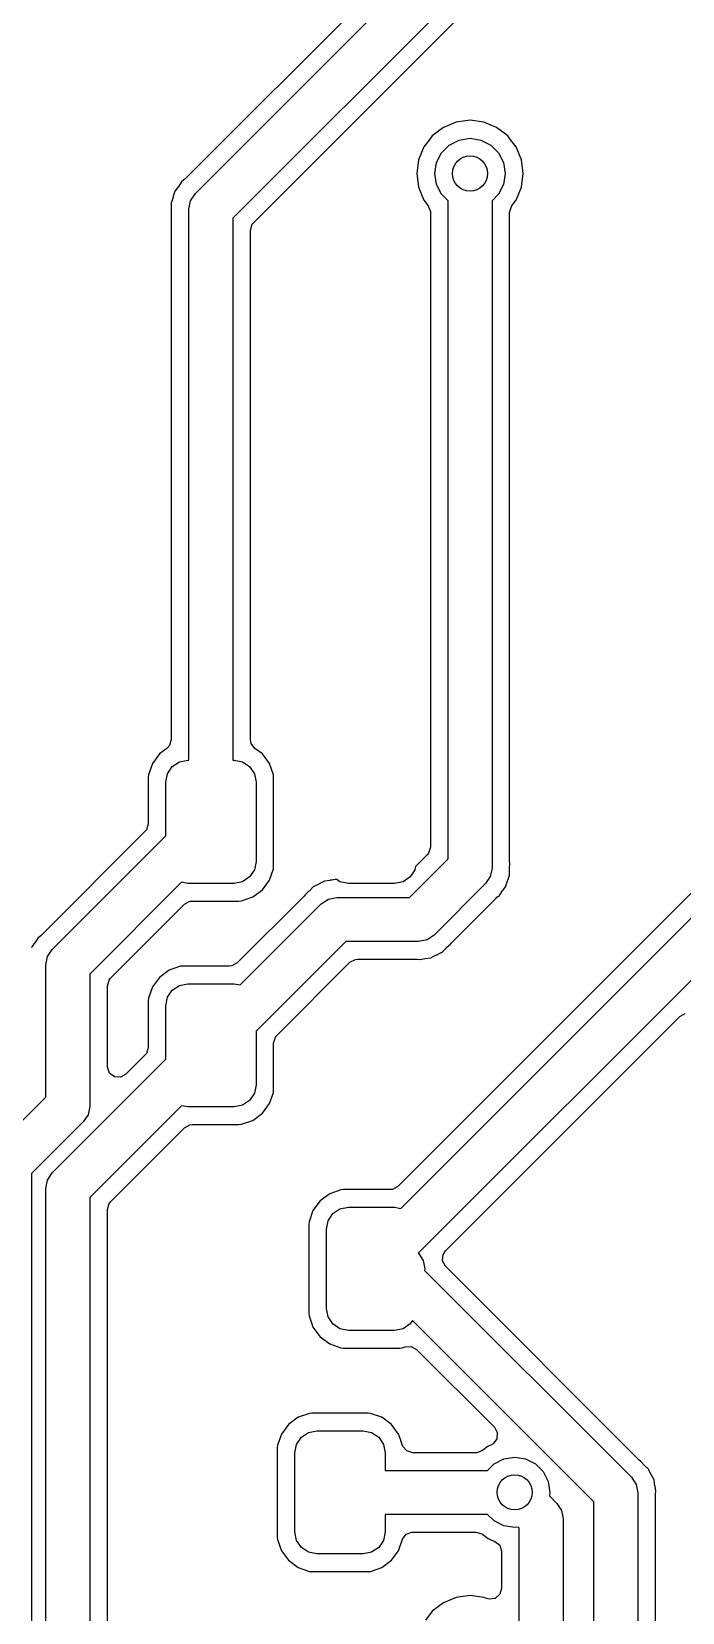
# Model space of a CAD drawing. Extents: x -3.95 to 1.03, y -1.83 to 1.03.
# Drawn here: x -3.516 to -3.225, y -0.854 to -0.147 of the extents above; entities that cross this region are included whole.
import ezdxf

# ---------------------------------------------------------------- set-up
doc = ezdxf.new("R2010")
doc.units = 0
doc.header["$MEASUREMENT"] = 0
doc.layers.add('BLACK', color=7, linetype='CONTINUOUS')

msp = doc.modelspace()

# ---------------------------------------------------------------- linework, layer by layer
at = {"layer": 'BLACK', "linetype": 'CONTINUOUS'}
for p, q in [((-3.44288, -0.21896), (-3.06157, 0.16235)), ((-3.05053, 0.14555), (-3.42608, -0.23)), ((-3.41676, -0.23184), (-3.27992, -0.095)), ((-3.35317, -0.11809), (-3.44757, -0.21249)), ((-3.33192, -0.18935), (-3.33686, -0.19314)), ((-3.32617, -0.18697), (-3.33192, -0.18935)), ((-3.32, -0.18615), (-3.32617, -0.18697)), ((-3.31383, -0.18697), (-3.32, -0.18615)), ((-3.30808, -0.18935), (-3.31383, -0.18697)), ((-3.30314, -0.19314), (-3.30808, -0.18935)), ((-3.33829, -0.195), (-3.34065, -0.19808)), ((-3.33686, -0.19314), (-3.33829, -0.195)), ((-3.33274, -0.20074), (-3.32926, -0.19726)), ((-3.32926, -0.19726), (-3.32487, -0.19502)), ((-3.32487, -0.19502), (-3.32, -0.19425)), ((-3.32, -0.19425), (-3.31513, -0.19502)), ((-3.31513, -0.19502), (-3.31074, -0.19726)), ((-3.31074, -0.19726), (-3.30726, -0.20074)), ((-3.30171, -0.195), (-3.30314, -0.19314)), ((-3.29935, -0.19808), (-3.30171, -0.195)), ((-3.34303, -0.20383), (-3.34385, -0.21)), ((-3.34065, -0.19808), (-3.34303, -0.20383)), ((-3.33498, -0.20513), (-3.33274, -0.20074)), ((-3.30726, -0.20074), (-3.30502, -0.20513)), ((-3.29697, -0.20383), (-3.29935, -0.19808)), ((-3.29615, -0.21), (-3.29697, -0.20383)), ((-3.34385, -0.21), (-3.34303, -0.21617)), ((-3.33575, -0.21), (-3.33498, -0.20513)), ((-3.33498, -0.21487), (-3.33575, -0.21)), ((-3.30502, -0.20513), (-3.30425, -0.21)), ((-3.30425, -0.21), (-3.30502, -0.21487)), ((-3.29697, -0.21617), (-3.29615, -0.21)), ((-3.45215, -0.21835), (-3.45275, -0.22029)), ((-3.45209, -0.21814), (-3.45215, -0.21835)), ((-3.45202, -0.21792), (-3.45209, -0.21814)), ((-3.45209, -0.21814), (-3.45209, -0.21814)), ((-3.45192, -0.21774), (-3.45202, -0.21792)), ((-3.45045, -0.21573), (-3.45192, -0.21774)), ((-3.45034, -0.21558), (-3.45045, -0.21573)), ((-3.44907, -0.21372), (-3.45034, -0.21558)), ((-3.44798, -0.21285), (-3.44907, -0.21372)), ((-3.44757, -0.21249), (-3.44798, -0.21285)), ((-3.44502, -0.22216), (-3.44288, -0.21896)), ((-3.44288, -0.21896), (-3.44288, -0.21896)), ((-3.34303, -0.21617), (-3.34065, -0.22192)), ((-3.33274, -0.21926), (-3.33498, -0.21487)), ((-3.30502, -0.21487), (-3.30726, -0.21926)), ((-3.29935, -0.22192), (-3.29697, -0.21617)), ((-3.45366, -0.22568), (-3.45376, -0.22817)), ((-3.45363, -0.22282), (-3.45366, -0.22301)), ((-3.45366, -0.22301), (-3.45366, -0.2255)), ((-3.45366, -0.2255), (-3.45366, -0.22568)), ((-3.45285, -0.22059), (-3.45363, -0.22282)), ((-3.45281, -0.22047), (-3.45285, -0.22059)), ((-3.45275, -0.22029), (-3.45281, -0.22047)), ((-3.44577, -0.22592), (-3.44502, -0.22216)), ((-3.44577, -0.47244), (-3.44577, -0.22592)), ((-3.34065, -0.22192), (-3.33876, -0.22439)), ((-3.33876, -0.22439), (-3.33875, -0.22441)), ((-3.33875, -0.22441), (-3.33775, -0.22697)), ((-3.32984, -0.22215), (-3.33274, -0.21926)), ((-3.32984, -0.51665), (-3.32984, -0.22215)), ((-3.30726, -0.21926), (-3.31016, -0.22215)), ((-3.31016, -0.22215), (-3.31016, -0.52072)), ((-3.30226, -0.22738), (-3.30149, -0.22474)), ((-3.30149, -0.22474), (-3.30125, -0.22441)), ((-3.30125, -0.22441), (-3.30019, -0.22301)), ((-3.30019, -0.22301), (-3.29935, -0.22192)), ((-3.29935, -0.22192), (-3.29935, -0.22192)), ((-3.29935, -0.22192), (-3.29935, -0.22192)), ((-3.45376, -0.22817), (-3.45366, -0.2289)), ((-3.45366, -0.2289), (-3.45366, -0.35364)), ((-3.42608, -0.23), (-3.42608, -0.47244)), ((-3.41819, -0.23529), (-3.41741, -0.23266)), ((-3.41741, -0.23266), (-3.41676, -0.23184)), ((-3.33775, -0.22697), (-3.33774, -0.22738)), ((-3.33774, -0.22738), (-3.33774, -0.51136)), ((-3.30226, -0.295), (-3.30226, -0.22738)), ((-3.41819, -0.46324), (-3.41819, -0.23529)), ((-3.30226, -0.51775), (-3.30226, -0.295)), ((-3.45366, -0.35364), (-3.45366, -0.46324)), ((-3.12872, -0.43956), (-3.35227, -0.66312)), ((-3.35098, -0.67299), (-3.12103, -0.44304)), ((-3.45444, -0.46588), (-3.45564, -0.46717)), ((-3.45366, -0.46324), (-3.45444, -0.46588)), ((-3.41787, -0.46498), (-3.41819, -0.46324)), ((-3.41621, -0.46717), (-3.41787, -0.46498)), ((-3.11, -0.45984), (-3.34313, -0.69298)), ((-3.45894, -0.4696), (-3.46212, -0.4739)), ((-3.45564, -0.46717), (-3.45894, -0.4696)), ((-3.45322, -0.47532), (-3.45003, -0.47319)), ((-3.45003, -0.47319), (-3.44626, -0.47244)), ((-3.44626, -0.47244), (-3.44577, -0.47244)), ((-3.42608, -0.47244), (-3.42559, -0.47244)), ((-3.42559, -0.47244), (-3.42182, -0.47319)), ((-3.42182, -0.47319), (-3.41863, -0.47532)), ((-3.41291, -0.4696), (-3.41621, -0.46717)), ((-3.40973, -0.4739), (-3.41291, -0.4696)), ((-3.46388, -0.47895), (-3.464, -0.48015)), ((-3.464, -0.48015), (-3.464, -0.50097)), ((-3.46212, -0.4739), (-3.46388, -0.47895)), ((-3.46212, -0.4739), (-3.46212, -0.4739)), ((-3.4561, -0.48228), (-3.45535, -0.47852)), ((-3.45535, -0.47852), (-3.45322, -0.47532)), ((-3.41863, -0.47532), (-3.4165, -0.47852)), ((-3.4165, -0.47852), (-3.41575, -0.48228)), ((-3.40797, -0.47895), (-3.40973, -0.4739)), ((-3.40786, -0.48003), (-3.40797, -0.47895)), ((-3.40785, -0.48015), (-3.40786, -0.48003)), ((-3.40786, -0.48003), (-3.40786, -0.48003)), ((-3.40785, -0.51985), (-3.40785, -0.48015)), ((-3.4561, -0.50626), (-3.4561, -0.48228)), ((-3.41575, -0.48228), (-3.41575, -0.51772)), ((-3.464, -0.50097), (-3.46477, -0.5036)), ((-3.46543, -0.50442), (-3.51164, -0.55063)), ((-3.50696, -0.55712), (-3.4561, -0.50626)), ((-3.46477, -0.5036), (-3.46543, -0.50442)), ((-3.33917, -0.51481), (-3.34435, -0.51999)), ((-3.33851, -0.51399), (-3.33917, -0.51481)), ((-3.33774, -0.51136), (-3.33851, -0.51399)), ((-3.4165, -0.52148), (-3.41863, -0.52468)), ((-3.41575, -0.51772), (-3.4165, -0.52148)), ((-3.40973, -0.5261), (-3.40797, -0.52105)), ((-3.40797, -0.52105), (-3.40786, -0.51997)), ((-3.40786, -0.51997), (-3.40785, -0.51985)), ((-3.40786, -0.51997), (-3.40786, -0.51997)), ((-3.34705, -0.53386), (-3.32984, -0.51665)), ((-3.34465, -0.52148), (-3.34678, -0.52468)), ((-3.34435, -0.51999), (-3.34465, -0.52148)), ((-3.31016, -0.52072), (-3.31091, -0.52449)), ((-3.30217, -0.51848), (-3.30226, -0.51775)), ((-3.30226, -0.52096), (-3.30217, -0.51848)), ((-3.30226, -0.52115), (-3.30226, -0.52096)), ((-3.30226, -0.52363), (-3.30226, -0.52115)), ((-3.44902, -0.52701), (-3.49016, -0.56815)), ((-3.44626, -0.52756), (-3.44902, -0.52701)), ((-3.42559, -0.52756), (-3.44626, -0.52756)), ((-3.42182, -0.52681), (-3.42559, -0.52756)), ((-3.41863, -0.52468), (-3.42182, -0.52681)), ((-3.41291, -0.5304), (-3.40973, -0.5261)), ((-3.39011, -0.5291), (-3.39187, -0.53086)), ((-3.38994, -0.52898), (-3.39011, -0.5291)), ((-3.3877, -0.5279), (-3.38994, -0.52898)), ((-3.38754, -0.52782), (-3.3877, -0.5279)), ((-3.38534, -0.52666), (-3.38754, -0.52782)), ((-3.38515, -0.5266), (-3.38534, -0.52666)), ((-3.38491, -0.52656), (-3.38515, -0.5266)), ((-3.38269, -0.52623), (-3.38491, -0.52656)), ((-3.38491, -0.52656), (-3.38491, -0.52656)), ((-3.38251, -0.52619), (-3.38269, -0.52623)), ((-3.38186, -0.52607), (-3.38251, -0.52619)), ((-3.3803, -0.52578), (-3.38186, -0.52607)), ((-3.37961, -0.52585), (-3.3803, -0.52578)), ((-3.37818, -0.52681), (-3.37961, -0.52585)), ((-3.37441, -0.52756), (-3.37818, -0.52681)), ((-3.35374, -0.52756), (-3.37441, -0.52756)), ((-3.34997, -0.52681), (-3.35374, -0.52756)), ((-3.34678, -0.52468), (-3.34997, -0.52681)), ((-3.31304, -0.52768), (-3.33602, -0.55066)), ((-3.31091, -0.52449), (-3.31304, -0.52768)), ((-3.30548, -0.53092), (-3.304, -0.52891)), ((-3.304, -0.52891), (-3.30391, -0.52873)), ((-3.30391, -0.52873), (-3.30318, -0.52636)), ((-3.30318, -0.52636), (-3.30312, -0.52618)), ((-3.30312, -0.52618), (-3.3023, -0.52384)), ((-3.3023, -0.52384), (-3.30226, -0.52363)), ((-3.48083, -0.56999), (-3.44773, -0.53688)), ((-3.44773, -0.53688), (-3.44531, -0.53556)), ((-3.44531, -0.53556), (-3.44427, -0.53545)), ((-3.44427, -0.53545), (-3.42357, -0.53545)), ((-3.39427, -0.53326), (-3.42413, -0.56312)), ((-3.42357, -0.53545), (-3.42345, -0.53545)), ((-3.42345, -0.53545), (-3.42226, -0.53534)), ((-3.42283, -0.57299), (-3.38659, -0.53674)), ((-3.42226, -0.53534), (-3.41721, -0.53358)), ((-3.41721, -0.53357), (-3.41291, -0.5304)), ((-3.41721, -0.53358), (-3.41721, -0.53357)), ((-3.39382, -0.53268), (-3.39427, -0.53326)), ((-3.39365, -0.53252), (-3.39382, -0.53268)), ((-3.39208, -0.53106), (-3.39365, -0.53252)), ((-3.39365, -0.53252), (-3.39365, -0.53252)), ((-3.392, -0.53099), (-3.39208, -0.53106)), ((-3.39187, -0.53086), (-3.392, -0.53099)), ((-3.38659, -0.53674), (-3.38339, -0.53461)), ((-3.38659, -0.53674), (-3.38659, -0.53674)), ((-3.38339, -0.53461), (-3.37963, -0.53386)), ((-3.37963, -0.53386), (-3.34705, -0.53386)), ((-3.32833, -0.55414), (-3.30836, -0.53416)), ((-3.30836, -0.53416), (-3.30795, -0.5338)), ((-3.30795, -0.5338), (-3.30728, -0.53326)), ((-3.30728, -0.53326), (-3.30685, -0.53292)), ((-3.30685, -0.53292), (-3.30558, -0.53106)), ((-3.30558, -0.53106), (-3.30548, -0.53092)), ((-3.51205, -0.551), (-3.51315, -0.55188)), ((-3.51164, -0.55063), (-3.51205, -0.551)), ((-3.33602, -0.55066), (-3.33921, -0.55279)), ((-3.51609, -0.55607), (-3.51616, -0.55629)), ((-3.516, -0.55588), (-3.51609, -0.55607)), ((-3.51452, -0.55388), (-3.516, -0.55588)), ((-3.51442, -0.55373), (-3.51452, -0.55388)), ((-3.51315, -0.55188), (-3.51442, -0.55373)), ((-3.50909, -0.56031), (-3.50696, -0.55712)), ((-3.50696, -0.55712), (-3.50696, -0.55712)), ((-3.37555, -0.55354), (-3.41575, -0.59374)), ((-3.34298, -0.55354), (-3.37555, -0.55354)), ((-3.33921, -0.55279), (-3.34298, -0.55354)), ((-3.3349, -0.5595), (-3.33287, -0.55852)), ((-3.33287, -0.55852), (-3.33266, -0.55842)), ((-3.33266, -0.55842), (-3.33249, -0.5583)), ((-3.33249, -0.5583), (-3.33073, -0.55654)), ((-3.33073, -0.55654), (-3.3306, -0.55641)), ((-3.3306, -0.55641), (-3.33017, -0.55601)), ((-3.33017, -0.55601), (-3.32895, -0.55488)), ((-3.32895, -0.55488), (-3.32878, -0.55472)), ((-3.32895, -0.55488), (-3.32895, -0.55488)), ((-3.32878, -0.55472), (-3.32833, -0.55414)), ((-3.50984, -0.56407), (-3.50909, -0.56031)), ((-3.50984, -0.62325), (-3.50984, -0.56407)), ((-3.44959, -0.56466), (-3.45464, -0.56642)), ((-3.44851, -0.56456), (-3.44959, -0.56466)), ((-3.4484, -0.56455), (-3.44851, -0.56456)), ((-3.44851, -0.56456), (-3.44851, -0.56456)), ((-3.42758, -0.56455), (-3.4484, -0.56455)), ((-3.42654, -0.56444), (-3.42758, -0.56455)), ((-3.42413, -0.56312), (-3.42654, -0.56444)), ((-3.40642, -0.59558), (-3.37371, -0.56287)), ((-3.37371, -0.56287), (-3.37129, -0.56155)), ((-3.37129, -0.56155), (-3.37026, -0.56144)), ((-3.37026, -0.56144), (-3.34425, -0.56144)), ((-3.34425, -0.56144), (-3.3437, -0.56147)), ((-3.3437, -0.56147), (-3.34231, -0.56163)), ((-3.34231, -0.56163), (-3.34009, -0.56121)), ((-3.34231, -0.56163), (-3.34231, -0.56163)), ((-3.34231, -0.56163), (-3.34231, -0.56163)), ((-3.34009, -0.56121), (-3.33992, -0.56118)), ((-3.33992, -0.56118), (-3.33769, -0.56084)), ((-3.33769, -0.56084), (-3.33746, -0.5608)), ((-3.33769, -0.56084), (-3.33769, -0.56084)), ((-3.33746, -0.5608), (-3.33726, -0.56074)), ((-3.33726, -0.56074), (-3.33705, -0.56063)), ((-3.33705, -0.56063), (-3.33506, -0.55958)), ((-3.33705, -0.56063), (-3.33705, -0.56063)), ((-3.33506, -0.55958), (-3.3349, -0.5595)), ((-3.49016, -0.56815), (-3.49016, -0.62733)), ((-3.48226, -0.57344), (-3.48149, -0.5708)), ((-3.48149, -0.5708), (-3.48083, -0.56999)), ((-3.45894, -0.5696), (-3.46212, -0.5739)), ((-3.45464, -0.56642), (-3.45894, -0.5696)), ((-3.45003, -0.57319), (-3.44626, -0.57244)), ((-3.44626, -0.57244), (-3.42559, -0.57244)), ((-3.42559, -0.57244), (-3.42283, -0.57299)), ((-3.48226, -0.60947), (-3.48226, -0.57344)), ((-3.46388, -0.57895), (-3.464, -0.58015)), ((-3.46212, -0.5739), (-3.46388, -0.57895)), ((-3.46212, -0.5739), (-3.46212, -0.5739)), ((-3.4561, -0.58228), (-3.45535, -0.57852)), ((-3.45535, -0.57852), (-3.45322, -0.57532)), ((-3.45322, -0.57532), (-3.45003, -0.57319)), ((-3.464, -0.58015), (-3.464, -0.59201)), ((-3.4561, -0.60626), (-3.4561, -0.58228)), ((-3.22611, -0.58712), (-3.22369, -0.5858)), ((-3.464, -0.59201), (-3.464, -0.60097)), ((-3.41575, -0.59374), (-3.41575, -0.61772)), ((-3.27886, -0.63987), (-3.22611, -0.58712)), ((-3.464, -0.60097), (-3.46477, -0.6036)), ((-3.40785, -0.59903), (-3.40708, -0.5964)), ((-3.40785, -0.61985), (-3.40785, -0.59903)), ((-3.40708, -0.5964), (-3.40642, -0.59558)), ((-3.50696, -0.65712), (-3.4561, -0.60626)), ((-3.46543, -0.60442), (-3.47393, -0.61292)), ((-3.46477, -0.6036), (-3.46543, -0.60442)), ((-3.48225, -0.60982), (-3.48226, -0.60947)), ((-3.48129, -0.6124), (-3.48225, -0.60982)), ((-3.47909, -0.61404), (-3.48129, -0.6124)), ((-3.47634, -0.61424), (-3.47909, -0.61404)), ((-3.47393, -0.61292), (-3.47634, -0.61424)), ((-3.4165, -0.62148), (-3.41863, -0.62468)), ((-3.41575, -0.61772), (-3.4165, -0.62148)), ((-3.40973, -0.6261), (-3.40797, -0.62105)), ((-3.40797, -0.62105), (-3.40786, -0.61997)), ((-3.40786, -0.61997), (-3.40785, -0.61985)), ((-3.40786, -0.61997), (-3.40786, -0.61997)), ((-3.53294, -0.64635), (-3.50984, -0.62325)), ((-3.49016, -0.62733), (-3.49091, -0.63109)), ((-3.44902, -0.62701), (-3.49016, -0.66815)), ((-3.49016, -0.62733), (-3.49016, -0.62733)), ((-3.44626, -0.62756), (-3.44902, -0.62701)), ((-3.42559, -0.62756), (-3.44626, -0.62756)), ((-3.42182, -0.62681), (-3.42559, -0.62756)), ((-3.41863, -0.62468), (-3.42182, -0.62681)), ((-3.41291, -0.6304), (-3.40973, -0.6261)), ((-3.49304, -0.63429), (-3.51614, -0.65739)), ((-3.49091, -0.63109), (-3.49304, -0.63429)), ((-3.44773, -0.63688), (-3.44531, -0.63556)), ((-3.44531, -0.63556), (-3.44427, -0.63545)), ((-3.44427, -0.63545), (-3.42357, -0.63545)), ((-3.42357, -0.63545), (-3.42345, -0.63545)), ((-3.42345, -0.63545), (-3.42226, -0.63534)), ((-3.42226, -0.63534), (-3.41721, -0.63357)), ((-3.41721, -0.63357), (-3.41291, -0.6304)), ((-3.41721, -0.63357), (-3.41721, -0.63357)), ((-3.48083, -0.66999), (-3.44773, -0.63688)), ((-3.33095, -0.69196), (-3.27886, -0.63987)), ((-3.51614, -0.65739), (-3.51614, -0.95098)), ((-3.50909, -0.66031), (-3.50696, -0.65712)), ((-3.50696, -0.65712), (-3.50696, -0.65712)), ((-3.50984, -0.66407), (-3.50909, -0.66031)), ((-3.50984, -0.97017), (-3.50984, -0.66407)), ((-3.37774, -0.66466), (-3.38279, -0.66643)), ((-3.37666, -0.66456), (-3.37774, -0.66466)), ((-3.37655, -0.66455), (-3.37666, -0.66456)), ((-3.37666, -0.66456), (-3.37666, -0.66456)), ((-3.35573, -0.66455), (-3.37655, -0.66455)), ((-3.35469, -0.66444), (-3.35573, -0.66455)), ((-3.35227, -0.66312), (-3.35469, -0.66444)), ((-3.49016, -0.66815), (-3.49016, -0.975)), ((-3.48226, -0.67344), (-3.48149, -0.6708)), ((-3.48149, -0.6708), (-3.48083, -0.66999)), ((-3.38709, -0.6696), (-3.39027, -0.6739)), ((-3.38279, -0.66643), (-3.38709, -0.6696)), ((-3.48226, -0.91237), (-3.48226, -0.67344)), ((-3.39027, -0.6739), (-3.39203, -0.67895)), ((-3.39027, -0.6739), (-3.39027, -0.6739)), ((-3.38425, -0.68228), (-3.3835, -0.67852)), ((-3.3835, -0.67852), (-3.38137, -0.67532)), ((-3.38137, -0.67532), (-3.37818, -0.67319)), ((-3.37818, -0.67319), (-3.37441, -0.67244)), ((-3.37441, -0.67244), (-3.35374, -0.67244)), ((-3.35374, -0.67244), (-3.35098, -0.67299)), ((-3.39203, -0.67895), (-3.39215, -0.68015)), ((-3.39215, -0.68015), (-3.39215, -0.71985)), ((-3.38425, -0.71772), (-3.38425, -0.68228)), ((-3.34313, -0.69298), (-3.34304, -0.69304)), ((-3.34304, -0.69304), (-3.34091, -0.69623)), ((-3.33208, -0.69371), (-3.33095, -0.69196)), ((-3.34091, -0.69623), (-3.34016, -0.7)), ((-3.34016, -0.7), (-3.34029, -0.70069)), ((-3.33227, -0.69645), (-3.33208, -0.69371)), ((-3.33095, -0.69886), (-3.33227, -0.69645)), ((-3.24429, -0.78553), (-3.33095, -0.69886)), ((-3.34029, -0.70069), (-3.24776, -0.79322)), ((-3.39215, -0.71985), (-3.39203, -0.72105)), ((-3.39203, -0.72105), (-3.39079, -0.72462)), ((-3.3835, -0.72148), (-3.38425, -0.71772)), ((-3.39079, -0.72462), (-3.39027, -0.7261)), ((-3.39027, -0.7261), (-3.38709, -0.7304)), ((-3.38137, -0.72468), (-3.3835, -0.72148)), ((-3.37818, -0.72681), (-3.38137, -0.72468)), ((-3.37441, -0.72756), (-3.37818, -0.72681)), ((-3.35374, -0.72756), (-3.37441, -0.72756)), ((-3.34997, -0.72681), (-3.35374, -0.72756)), ((-3.34678, -0.72468), (-3.34997, -0.72681)), ((-3.34572, -0.7231), (-3.34678, -0.72468)), ((-3.26457, -0.80425), (-3.34572, -0.7231)), ((-3.38709, -0.7304), (-3.38279, -0.73357)), ((-3.38279, -0.73357), (-3.38279, -0.73357)), ((-3.38279, -0.73357), (-3.38279, -0.73357)), ((-3.38279, -0.73357), (-3.37774, -0.73534)), ((-3.37774, -0.73534), (-3.37655, -0.73545)), ((-3.37655, -0.73545), (-3.37643, -0.73545)), ((-3.37643, -0.73545), (-3.35172, -0.73545)), ((-3.35172, -0.73545), (-3.3516, -0.73545)), ((-3.3516, -0.73545), (-3.35041, -0.73534)), ((-3.35041, -0.73534), (-3.34903, -0.73486)), ((-3.34903, -0.73486), (-3.34629, -0.73472)), ((-3.34629, -0.73472), (-3.34397, -0.73602)), ((-3.34397, -0.73602), (-3.30911, -0.77088)), ((-3.40117, -0.7696), (-3.40434, -0.7739)), ((-3.39687, -0.76643), (-3.40117, -0.7696)), ((-3.39182, -0.76466), (-3.39687, -0.76643)), ((-3.39073, -0.76456), (-3.39182, -0.76466)), ((-3.39062, -0.76455), (-3.39073, -0.76456)), ((-3.39073, -0.76456), (-3.39073, -0.76456)), ((-3.36568, -0.76455), (-3.39062, -0.76455)), ((-3.36557, -0.76456), (-3.36568, -0.76455)), ((-3.36556, -0.76456), (-3.36557, -0.76456)), ((-3.36448, -0.76466), (-3.36556, -0.76456)), ((-3.35943, -0.76643), (-3.36448, -0.76466)), ((-3.35513, -0.7696), (-3.35943, -0.76643)), ((-3.35196, -0.7739), (-3.35513, -0.7696)), ((-3.40434, -0.7739), (-3.40611, -0.77895)), ((-3.40434, -0.7739), (-3.40434, -0.7739)), ((-3.39758, -0.77852), (-3.39544, -0.77532)), ((-3.39544, -0.77532), (-3.39225, -0.77319)), ((-3.39225, -0.77319), (-3.38848, -0.77244)), ((-3.38848, -0.77244), (-3.36781, -0.77244)), ((-3.36781, -0.77244), (-3.36405, -0.77319)), ((-3.36405, -0.77319), (-3.36086, -0.77532)), ((-3.36086, -0.77532), (-3.35872, -0.77852)), ((-3.35101, -0.7766), (-3.35196, -0.7739)), ((-3.35044, -0.77824), (-3.35101, -0.7766)), ((-3.30799, -0.77604), (-3.30963, -0.77824)), ((-3.30911, -0.77088), (-3.30779, -0.77329)), ((-3.30779, -0.77329), (-3.30799, -0.77604)), ((-3.40611, -0.77895), (-3.40622, -0.78015)), ((-3.40622, -0.78015), (-3.40622, -0.81985)), ((-3.39833, -0.78228), (-3.39758, -0.77852)), ((-3.39833, -0.81772), (-3.39833, -0.78228)), ((-3.35872, -0.77852), (-3.35797, -0.78228)), ((-3.35797, -0.78228), (-3.35797, -0.79016)), ((-3.35018, -0.77899), (-3.35044, -0.77824)), ((-3.35001, -0.77941), (-3.35018, -0.77899)), ((-3.34821, -0.78149), (-3.35001, -0.77941)), ((-3.34557, -0.78226), (-3.34821, -0.78149)), ((-3.31738, -0.78226), (-3.34557, -0.78226)), ((-3.31697, -0.78225), (-3.31738, -0.78226)), ((-3.31441, -0.78126), (-3.31697, -0.78225)), ((-3.31192, -0.77935), (-3.31441, -0.78126)), ((-3.31069, -0.77884), (-3.31192, -0.77935)), ((-3.31192, -0.77935), (-3.31192, -0.77935)), ((-3.31192, -0.77935), (-3.31192, -0.77935)), ((-3.30963, -0.77824), (-3.31069, -0.77884)), ((-3.30487, -0.78502), (-3.3, -0.78425)), ((-3.3, -0.78425), (-3.29513, -0.78502)), ((-3.35797, -0.79016), (-3.31215, -0.79016)), ((-3.31215, -0.79016), (-3.30926, -0.78726)), ((-3.30926, -0.78726), (-3.30487, -0.78502)), ((-3.29513, -0.78502), (-3.29074, -0.78726)), ((-3.29074, -0.78726), (-3.28726, -0.79074)), ((-3.28726, -0.79074), (-3.28502, -0.79513)), ((-3.2437, -0.78598), (-3.24429, -0.78553)), ((-3.24201, -0.7878), (-3.2437, -0.78598)), ((-3.24188, -0.78793), (-3.24201, -0.7878)), ((-3.24013, -0.78969), (-3.24188, -0.78793)), ((-3.24001, -0.78986), (-3.24013, -0.78969)), ((-3.23893, -0.7921), (-3.24001, -0.78986)), ((-3.28502, -0.79513), (-3.28425, -0.8)), ((-3.24776, -0.79322), (-3.24776, -0.79322)), ((-3.24776, -0.79322), (-3.24563, -0.79641)), ((-3.24563, -0.79641), (-3.24488, -0.80018)), ((-3.23885, -0.79226), (-3.23893, -0.7921)), ((-3.23768, -0.79446), (-3.23885, -0.79226)), ((-3.23762, -0.79466), (-3.23768, -0.79446)), ((-3.23725, -0.79712), (-3.23762, -0.79466)), ((-3.23722, -0.79729), (-3.23725, -0.79712)), ((-3.2368, -0.79951), (-3.23722, -0.79729)), ((-3.28425, -0.8), (-3.2845, -0.80158)), ((-3.2845, -0.80158), (-3.28115, -0.80493)), ((-3.28115, -0.80493), (-3.28115, -0.80493)), ((-3.28115, -0.80493), (-3.27902, -0.80812)), ((-3.26457, -1.15512), (-3.26457, -0.80425)), ((-3.24488, -0.80018), (-3.24488, -1.15512)), ((-3.23699, -0.80145), (-3.23696, -0.8009)), ((-3.23699, -0.97267), (-3.23699, -0.80145)), ((-3.23696, -0.8009), (-3.2368, -0.79951)), ((-3.31215, -0.80984), (-3.35797, -0.80984)), ((-3.35797, -0.80984), (-3.35797, -0.81772)), ((-3.30926, -0.81274), (-3.31215, -0.80984)), ((-3.30487, -0.81498), (-3.30926, -0.81274)), ((-3.27902, -0.80812), (-3.27827, -0.81189)), ((-3.27827, -0.81189), (-3.27827, -0.88811)), ((-3.40622, -0.81985), (-3.40611, -0.82105)), ((-3.39758, -0.82148), (-3.39833, -0.81772)), ((-3.35797, -0.81772), (-3.35872, -0.82148)), ((-3.35018, -0.82101), (-3.34857, -0.81877)), ((-3.34857, -0.81877), (-3.34601, -0.81776)), ((-3.34601, -0.81776), (-3.34557, -0.81774)), ((-3.34557, -0.81774), (-3.31738, -0.81774)), ((-3.31738, -0.81774), (-3.31474, -0.81851)), ((-3.31474, -0.81851), (-3.31441, -0.81874)), ((-3.31441, -0.81874), (-3.31192, -0.82065)), ((-3.3, -0.81575), (-3.30487, -0.81498)), ((-3.29842, -0.8155), (-3.3, -0.81575)), ((-3.29795, -0.81597), (-3.29842, -0.8155)), ((-3.29795, -0.88403), (-3.29795, -0.81597)), ((-3.40611, -0.82105), (-3.4052, -0.82365)), ((-3.4052, -0.82365), (-3.40434, -0.8261)), ((-3.40434, -0.8261), (-3.40117, -0.8304)), ((-3.39544, -0.82468), (-3.39758, -0.82148)), ((-3.39225, -0.82681), (-3.39544, -0.82468)), ((-3.38848, -0.82756), (-3.39225, -0.82681)), ((-3.36405, -0.82681), (-3.36781, -0.82756)), ((-3.36086, -0.82468), (-3.36405, -0.82681)), ((-3.35872, -0.82148), (-3.36086, -0.82468)), ((-3.35513, -0.8304), (-3.35196, -0.8261)), ((-3.35196, -0.8261), (-3.35018, -0.82101)), ((-3.31192, -0.82065), (-3.31096, -0.82105)), ((-3.31096, -0.82105), (-3.30886, -0.82192)), ((-3.30886, -0.82192), (-3.30672, -0.82365)), ((-3.30672, -0.82365), (-3.30585, -0.82626)), ((-3.30585, -0.82626), (-3.30585, -0.82643)), ((-3.30585, -0.82643), (-3.30585, -0.84297)), ((-3.40117, -0.8304), (-3.39687, -0.83357)), ((-3.39687, -0.83357), (-3.39687, -0.83357)), ((-3.39687, -0.83357), (-3.39687, -0.83357)), ((-3.39687, -0.83357), (-3.39182, -0.83534)), ((-3.36781, -0.82756), (-3.38848, -0.82756)), ((-3.36448, -0.83534), (-3.35943, -0.83357)), ((-3.35943, -0.83357), (-3.35513, -0.8304)), ((-3.35943, -0.83357), (-3.35943, -0.83357)), ((-3.39182, -0.83534), (-3.39062, -0.83545)), ((-3.39062, -0.83545), (-3.39051, -0.83545)), ((-3.39051, -0.83545), (-3.36579, -0.83545)), ((-3.36579, -0.83545), (-3.36568, -0.83545)), ((-3.36568, -0.83545), (-3.36448, -0.83534)), ((-3.32617, -0.84697), (-3.33192, -0.84935)), ((-3.32, -0.84615), (-3.32617, -0.84697)), ((-3.31383, -0.84697), (-3.32, -0.84615)), ((-3.3126, -0.84748), (-3.31383, -0.84697)), ((-3.31142, -0.8478), (-3.3126, -0.84748)), ((-3.3087, -0.84741), (-3.31142, -0.8478)), ((-3.30662, -0.84561), (-3.3087, -0.84741)), ((-3.30585, -0.84297), (-3.30662, -0.84561)), ((-3.33686, -0.85314), (-3.33996, -0.85718)), ((-3.33192, -0.84935), (-3.33686, -0.85314))]:
    msp.add_line(p, q, dxfattribs=at)
at = {"layer": 'BLACK'}
for centre in [(-3.32, -0.21), (-3.3, -0.8)]:
    msp.add_circle(centre, 0.00787, dxfattribs=at)

doc.saveas('drawing.dxf')
